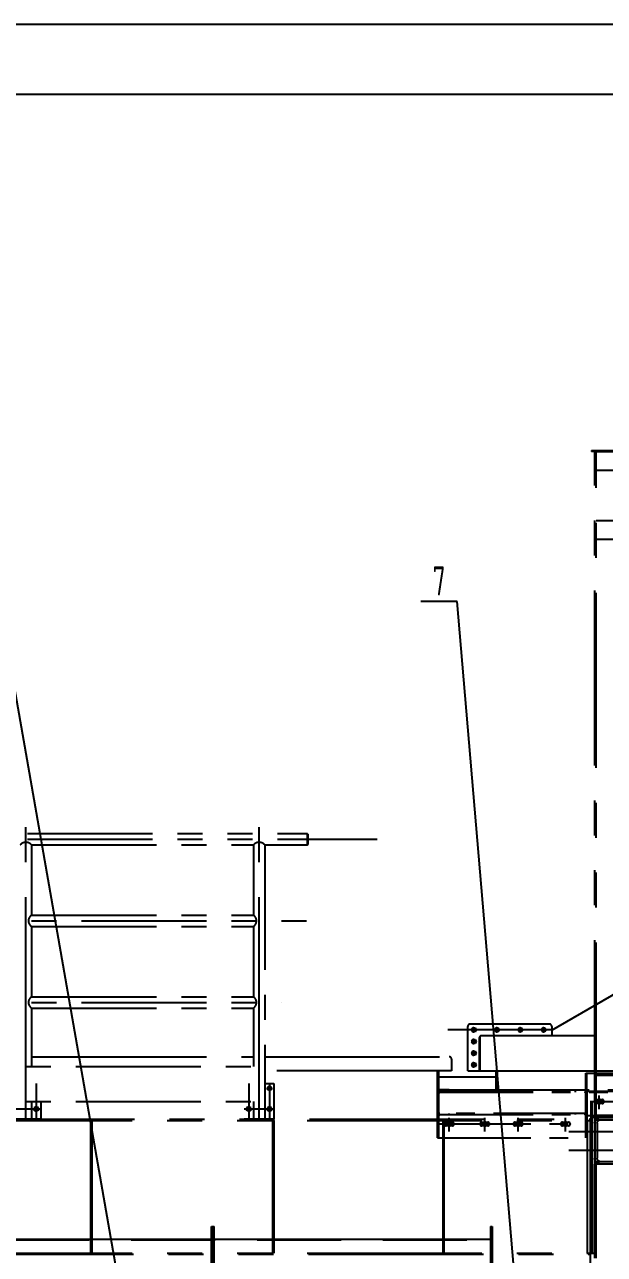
# Model space of a CAD drawing. Header units: millimetres. Extents: x 0 to 25200, y -693 to 17820.
# Drawn here: x 10053 to 12539, y 12545 to 17820 of the extents above; entities that cross this region are included whole.
import ezdxf
from ezdxf.enums import TextEntityAlignment as Align

# ---------------------------------------------------------------- set-up
doc = ezdxf.new("R2010")
doc.units = ezdxf.units.MM
doc.header["$LTSCALE"] = 600
for name, pattern in [('F', [0.75, 0.5, -0.25]), ('G', [2, 1.25, -0.25, 0.25, -0.25]), ('K', [2.5, 1.25, -0.25, 0.25, -0.25, 0.25, -0.25])]:
    doc.linetypes.add(name, pattern=pattern)
for name, color, linetype in [('01', 7, 'Continuous'), ('02', 1, 'Continuous'), ('04', 2, 'F'), ('05', 4, 'G'), ('07', 6, 'K'), ('11', 3, 'Continuous')]:
    doc.layers.add(name, color=color, linetype=linetype)
doc.styles.get("Standard").update_dxf_attribs({"font": 'isocp', "width": 0.707, "bigfont": 'intecad.shx'})

# ---------------------------------------------------------------- blocks, each defined once
blk = doc.blocks.new('DQSWC')
at = {"layer": '07', "color": 6, "linetype": 'K'}
for p, q in [((90361.2, 14904.9), (87135.2, 14904.9)), ((90361.2, 14894.9), (87160.2, 14894.9)), ((90351.2, 14879.9), (90351.2, 14729.9)), ((90361.2, 14904.9), (90361.2, 14428.9)), ((90361.2, 14904.9), (90373.2, 14904.9)), ((90373.2, 14904.9), (90373.2, 14322.9)), ((90472.2, 14844.9), (87108.8, 14844.9)), ((90472.2, 14764.9), (87108.8, 14764.9)), ((87160.2, 14714.9), (90361.2, 14714.9)), ((87237.2, 14704.9), (90361.2, 14704.9)), ((90356.2, 11301.4), (90356.2, 14704.9)), ((90361.2, 11301.4), (90361.2, 14704.9)), ((90373.2, 14322.9), (90361.2, 14322.9))]:
    blk.add_line(p, q, dxfattribs=at)
for centre, radius, start, end in [((90336.2, 14879.9), 25, 0, 90), ((90336.2, 14879.9), 15, 0, 90), ((90336.2, 14729.9), 15, 270, 0), ((90336.2, 14729.9), 25, 270, 0)]:
    blk.add_arc(centre, radius, start, end, dxfattribs=at)
blk = doc.blocks.new('SJSW')
at = {"layer": '07', "color": 6, "linetype": 'K'}
for p, q in [((36804, 36933.9), (41432.2, 36933.9)), ((36804, 36933.9), (36804, 36928.9)), ((36819, 36928.9), (36804, 36928.9)), ((36819, 34082.9), (36819, 36928.9)), ((36819, 36928.9), (41407.2, 36928.9)), ((36824, 34072.9), (36824, 36928.9)), ((36824, 36848.9), (41407.2, 36848.9)), ((36824, 36633.9), (41407.2, 36633.9)), ((36824, 36553.9), (41407.2, 36553.9)), ((36824, 34253.9), (41083.8, 34253.9)), ((36824, 34082.9), (36819, 34082.9)), ((36824, 34082.9), (41088.8, 34082.9)), ((36824, 34072.9), (41083.8, 34072.9))]:
    blk.add_line(p, q, dxfattribs=at)
blk = doc.blocks.new('HS223')
at = {"layer": '07', "color": 6, "linetype": 'K'}
for p, q in [((40254.5, 37193.2), (40254.5, 38335.7)), ((41254.5, 37193.2), (41254.5, 38335.7)), ((42509.5, 37372.9), (43868.4, 38155.1)), ((42509.5, 37373.5), (42063.9, 37373.5)), ((42149.4, 37198.5), (42149.4, 37388.5)), ((42499.5, 37398.5), (42159.4, 37398.5)), ((42163.6, 37373.5), (42186.9, 37373.5)), ((42170.6, 37382.5), (42165.4, 37373.5)), ((42165.4, 37373.5), (42170.6, 37364.5)), ((42175.4, 37382.5), (42170.6, 37382.5)), ((42170.6, 37364.5), (42175.4, 37364.5)), ((42175.4, 37362.7), (42175.4, 37383.9)), ((42175.4, 37382.5), (42180.3, 37382.5)), ((42180.3, 37364.5), (42175.4, 37364.5)), ((42180.3, 37382.5), (42185.5, 37373.5)), ((42185.5, 37373.5), (42180.3, 37364.5)), ((42202.4, 37198.5), (42202.4, 37346.8)), ((42688.2, 37348.5), (42207.4, 37348.5)), ((42263.6, 37373.5), (42286.9, 37373.5)), ((42270.6, 37382.5), (42265.4, 37373.5)), ((42265.4, 37373.5), (42270.6, 37364.5)), ((42275.4, 37382.5), (42270.6, 37382.5)), ((42270.6, 37364.5), (42275.4, 37364.5)), ((42275.4, 37362.7), (42275.4, 37383.9)), ((42275.4, 37382.5), (42280.3, 37382.5)), ((42280.3, 37364.5), (42275.4, 37364.5)), ((42280.3, 37382.5), (42285.5, 37373.5)), ((42285.5, 37373.5), (42280.3, 37364.5)), ((42363.6, 37373.5), (42386.9, 37373.5)), ((42370.6, 37382.5), (42365.4, 37373.5)), ((42365.4, 37373.5), (42370.6, 37364.5)), ((42375.4, 37382.5), (42370.6, 37382.5)), ((42370.6, 37364.5), (42375.4, 37364.5)), ((42375.4, 37362.7), (42375.4, 37383.9)), ((42375.4, 37382.5), (42380.3, 37382.5)), ((42380.3, 37364.5), (42375.4, 37364.5)), ((42380.3, 37382.5), (42385.5, 37373.5)), ((42385.5, 37373.5), (42380.3, 37364.5)), ((42463.6, 37373.5), (42486.9, 37373.5)), ((42470.6, 37382.5), (42465.4, 37373.5)), ((42465.4, 37373.5), (42470.6, 37364.5)), ((42475.4, 37382.5), (42470.6, 37382.5)), ((42470.6, 37364.5), (42475.4, 37364.5)), ((42475.4, 37362.7), (42475.4, 37383.9)), ((42475.4, 37382.5), (42480.3, 37382.5)), ((42480.3, 37364.5), (42475.4, 37364.5)), ((42480.3, 37382.5), (42485.5, 37373.5)), ((42485.5, 37373.5), (42480.3, 37364.5)), ((42509.5, 37388.5), (42509.5, 37348.5)), ((42163.6, 37323.5), (42186.9, 37323.5)), ((42170.6, 37332.5), (42165.4, 37323.5)), ((42165.4, 37323.5), (42170.6, 37314.5)), ((42175.4, 37332.5), (42170.6, 37332.5)), ((42170.6, 37314.5), (42175.4, 37314.5)), ((42175.4, 37312.7), (42175.4, 37333.9)), ((42175.4, 37332.5), (42180.3, 37332.5)), ((42180.3, 37314.5), (42175.4, 37314.5)), ((42180.3, 37332.5), (42185.5, 37323.5)), ((42185.5, 37323.5), (42180.3, 37314.5)), ((42199.4, 37198.5), (42199.4, 37340.5)), ((40278.5, 37257.9), (41230.5, 37257.9)), ((41278.5, 37257.9), (42070.2, 37257.9)), ((42080.2, 37247.9), (42080.2, 37198.5)), ((42163.6, 37273.5), (42186.9, 37273.5)), ((42170.6, 37282.5), (42165.4, 37273.5)), ((42165.4, 37273.5), (42170.6, 37264.5)), ((42175.4, 37282.5), (42170.6, 37282.5)), ((42170.6, 37264.5), (42175.4, 37264.5)), ((42175.4, 37262.7), (42175.4, 37283.9)), ((42175.4, 37282.5), (42180.3, 37282.5)), ((42180.3, 37264.5), (42175.4, 37264.5)), ((42180.3, 37282.5), (42185.5, 37273.5)), ((42185.5, 37273.5), (42180.3, 37264.5)), ((40254.5, 36989.2), (40254.5, 37218.3)), ((42080.2, 37198.5), (41278.5, 37198.5)), ((42149.4, 37198.5), (43554.4, 37198.5)), ((42162.4, 37198.5), (42162.4, 37198.5)), ((42163.6, 37223.5), (42186.9, 37223.5)), ((42170.6, 37232.5), (42165.4, 37223.5)), ((42165.4, 37223.5), (42170.6, 37214.5)), ((42175.4, 37232.5), (42170.6, 37232.5)), ((42170.6, 37214.5), (42175.4, 37214.5)), ((42175.4, 37212.7), (42175.4, 37233.9)), ((42175.4, 37232.5), (42180.3, 37232.5)), ((42180.3, 37214.5), (42175.4, 37214.5)), ((42180.3, 37232.5), (42185.5, 37223.5)), ((42185.5, 37223.5), (42180.3, 37214.5)), ((40299, 37143.2), (40299, 36989.2)), ((42025.1, 37172.5), (42270.1, 37172.5)), ((40318, 37034.2), (40191, 37034.2)), ((40278.5, 37066.3), (40278.5, 36991.3)), ((40308.5, 37034.2), (40289.1, 37034.2)), ((40299, 37044.2), (40290, 37039)), ((40290, 37039), (40290, 37034.2)), ((40290, 37029.4), (40290, 37034.2)), ((40299, 37044.7), (40299, 37023.7)), ((40308, 37039), (40299, 37044.2)), ((40308, 37034.2), (40308, 37039)), ((40308, 37034.2), (40308, 37029.4)), ((40318, 37066.3), (40318, 36991.3)), ((41219.5, 37034.2), (41200.1, 37034.2)), ((41210, 37044.2), (41201, 37039)), ((41201, 37039), (41201, 37034.2)), ((41201, 37029.4), (41201, 37034.2)), ((41210, 37044.7), (41210, 37023.7)), ((41219, 37039), (41210, 37044.2)), ((41219, 37034.2), (41219, 37039)), ((41219, 37034.2), (41219, 37029.4)), ((41308.5, 37034.2), (41289.1, 37034.2)), ((41299, 37044.2), (41290, 37039)), ((41290, 37039), (41290, 37034.2)), ((41290, 37029.4), (41290, 37034.2)), ((41299, 37044.7), (41299, 37023.7)), ((41308, 37039), (41299, 37044.2)), ((41308, 37034.2), (41308, 37039)), ((41308, 37034.2), (41308, 37029.4)), ((42682.2, 37061.3), (42677.2, 37061.3)), ((42677.2, 37061.3), (42677.2, 36995)), ((42682.2, 36995), (42682.2, 37061.3)), ((36960.2, 36985), (42682.2, 36985)), ((36970.2, 36990), (42672.2, 36990)), ((40318, 36991.3), (40191, 36991.3)), ((40233.3, 36991.3), (40275.6, 36991.3)), ((40299, 37024.2), (40290, 37029.4)), ((40308, 37029.4), (40299, 37024.2)), ((40532.2, 36985), (40532.2, 36416)), ((40537.2, 36985), (40537.2, 36416)), ((41210, 37024.2), (41201, 37029.4)), ((41219, 37029.4), (41210, 37024.2)), ((41299, 37024.2), (41290, 37029.4)), ((41308, 37029.4), (41299, 37024.2)), ((41312.2, 36985), (41312.2, 36416)), ((41317.2, 36985), (41317.2, 36416)), ((42042.2, 36985), (42042.2, 36416)), ((42047.2, 36985), (42047.2, 36416)), ((42662.2, 36416), (42662.2, 36985)), ((42676.2, 36416), (42676.2, 36985)), ((42682.2, 37002.2), (42682.2, 36761.8)), ((42682.2, 36416), (42682.2, 37000.7)), ((36960.2, 36416), (42662.2, 36416)), ((36966.2, 36411), (42676.2, 36411)), ((42662.2, 36416), (42682.2, 36416)), ((42676.2, 36346), (42676.2, 36416))]:
    blk.add_line(p, q, dxfattribs=at)
at = {"layer": '07', "color": 6, "linetype": 'K', "ltscale": 0.714286}
for p, q in [((37047.5, 38215.3), (41461.5, 38215.3)), ((37047.5, 38191.3), (41760.4, 38191.3)), ((41461.5, 38167.3), (41461.5, 38215.3)), ((41461.5, 38213.3), (41464.5, 38213.3)), ((41464.5, 38169.3), (41464.5, 38213.3)), ((40278.5, 38167.3), (41230.5, 38167.3)), ((40278.5, 38167.3), (40278.5, 37865.3)), ((41230.5, 38167.3), (41230.5, 37865.3)), ((41278.5, 38167.3), (41278.5, 37216.3)), ((41278.5, 38167.3), (41461.5, 38167.3)), ((41461.5, 38169.3), (41464.5, 38169.3)), ((37278.5, 37841.3), (41459.7, 37841.3)), ((40278.5, 37865.3), (41230.5, 37865.3)), ((40278.5, 37817.3), (41230.5, 37817.3)), ((40278.5, 37817.3), (40278.5, 37515.3)), ((40278.5, 37817.3), (40278.5, 37515.3)), ((41230.5, 37817.3), (41230.5, 37515.3)), ((40278.5, 37515.3), (41230.5, 37515.3)), ((37278.5, 37491.3), (41350.1, 37491.3)), ((40278.5, 37467.3), (41230.5, 37467.3)), ((40278.5, 37467.3), (40278.5, 37216.3)), ((41230.5, 37467.3), (41230.5, 37216.3)), ((37254.5, 37216.3), (41254.5, 37216.3)), ((41254.5, 36989.2), (41254.5, 37218.3)), ((41254.5, 37066.3), (41254.5, 37216.3)), ((41278.5, 37216.3), (41278.5, 37066.3)), ((41210, 37143.2), (41210, 36989.2)), ((41278.5, 37143.2), (41318, 37143.2)), ((41299, 37143.2), (41299, 36989.2)), ((41318, 37143.2), (41318, 37066.3)), ((41299, 37133.2), (41290, 37128)), ((41290, 37128), (41290, 37123.2)), ((41290, 37118.4), (41290, 37123.2)), ((41299, 37113.2), (41290, 37118.4)), ((41308, 37128), (41299, 37133.2)), ((41308, 37118.4), (41299, 37113.2)), ((41308, 37123.2), (41308, 37128)), ((41308, 37123.2), (41308, 37118.4)), ((37254.5, 37066.3), (41254.5, 37066.3)), ((41318, 37034.2), (41191, 37034.2)), ((41230.5, 37066.3), (41230.5, 36991.3)), ((41278.5, 37066.3), (41278.5, 36991.3)), ((41318, 37066.3), (41318, 36991.3)), ((41318, 36991.3), (41191, 36991.3)), ((41233.3, 36991.3), (41275.6, 36991.3))]:
    blk.add_line(p, q, dxfattribs=at)
at = {"layer": '07', "color": 6, "linetype": 'K', "ltscale": 0.533333}
for p, q in [((42020.1, 37121.3), (42020.1, 37198.5)), ((42025.1, 37112.7), (42025.1, 37198.5)), ((42270.1, 37198.5), (42270.1, 37187.2)), ((42275.1, 37198.5), (42275.1, 37187.2)), ((42270.1, 37187.2), (42270.1, 37116.3)), ((42275.1, 37187.2), (42275.1, 37116.3)), ((42655.1, 37187.2), (43898.1, 37187.2)), ((42655.1, 37006.3), (42655.1, 37187.2)), ((42660.1, 37006.3), (42660.1, 37187.2)), ((42020.1, 36910.4), (42020.1, 37134.7)), ((42025.1, 37006.3), (42025.1, 37110)), ((42030.1, 37116.3), (42270.1, 37116.3)), ((42070.1, 37116.3), (42030.1, 37116.3)), ((42030.1, 37111.3), (42660.1, 37111.3)), ((42030.1, 37106.3), (43888.1, 37106.3)), ((42070.1, 37106.3), (42070.1, 37111.3)), ((42270.1, 37116.3), (43888.1, 37116.3)), ((42610.1, 37111.3), (42610.1, 37106.3)), ((42655.1, 37006.3), (42655.1, 37110)), ((42660.1, 37111.3), (43888.1, 37111.3)), ((42660.1, 37111.3), (42660.1, 37006.3)), ((42713.1, 37034.2), (42713.1, 37092.2)), ((42674.1, 37066.3), (43898.1, 37066.3)), ((42700.1, 37074.3), (42726.1, 37074.3)), ((42726.1, 37058.3), (42700.1, 37058.3)), ((42713.1, 37078.6), (42713.1, 37053.6)), ((42660.1, 37015.4), (42020.1, 37015.4)), ((42025.1, 36910.4), (42025.1, 37014.1)), ((42030.1, 37010.4), (42650.1, 37010.4)), ((42057.1, 36977.9), (42083.1, 36977.9)), ((42070.1, 37010.4), (42070.1, 37015.4)), ((42070.1, 36937.8), (42070.1, 36995.8)), ((42070.1, 36982.2), (42070.1, 36957.2)), ((42209.1, 36977.9), (42235.1, 36977.9)), ((42222.1, 36937.8), (42222.1, 36995.8)), ((42222.1, 36982.2), (42222.1, 36957.2)), ((42352.1, 36977.9), (42378.1, 36977.9)), ((42365.1, 36937.8), (42365.1, 36995.8)), ((42365.1, 36982.2), (42365.1, 36957.2)), ((42555.1, 36977.9), (42581.1, 36977.9)), ((42568.1, 36937.8), (42568.1, 36995.8)), ((42568.1, 36982.2), (42568.1, 36957.2)), ((42610.1, 37015.4), (42610.1, 37010.4)), ((42655.1, 36910.4), (42655.1, 37014.1)), ((42660.1, 37006.3), (43898.1, 37006.3)), ((42660.1, 37005.4), (42660.1, 36910.4)), ((42020.1, 36969.9), (42624.9, 36969.9)), ((42083.1, 36961.9), (42057.1, 36961.9)), ((42235.1, 36961.9), (42209.1, 36961.9)), ((42378.1, 36961.9), (42352.1, 36961.9)), ((42581.1, 36961.9), (42555.1, 36961.9)), ((42020.1, 36910.4), (42660.1, 36910.4))]:
    blk.add_line(p, q, dxfattribs=at)
at = {"layer": '07', "color": 6, "linetype": 'K', "ltscale": 0.714286}
blk.add_circle((41299, 37123.2), 4.8, dxfattribs=at)
at = {"layer": '07', "color": 6, "linetype": 'K'}
for centre in [(40299, 37034.2), (41210, 37034.2), (41299, 37034.2)]:
    blk.add_circle(centre, 4.8, dxfattribs=at)
at = {"layer": '07', "color": 6, "linetype": 'K', "ltscale": 0.714286}
for centre, radius, start, end in [((40254.5, 38145.7), 32.3, 41.9789, 138.0211), ((41254.5, 38145.7), 32.3, 41.9789, 138.0211), ((40294.1, 37841.3), 28.7, 123.1749, 236.8251), ((41214.8, 37841.3), 28.7, 303.1749, 56.8251), ((40294.1, 37491.3), 28.7, 123.1749, 236.8251), ((41214.8, 37491.3), 28.7, 303.1749, 56.8251)]:
    blk.add_arc(centre, radius, start, end, dxfattribs=at)
at = {"layer": '07', "color": 6, "linetype": 'K'}
for centre, radius, start, end in [((42159.4, 37388.5), 10, 90, 180), ((42207.4, 37340.5), 8, 90, 180), ((42499.5, 37388.5), 10, 0, 90), ((42070.2, 37247.9), 10, 0, 90), ((40299, 37034.2), 6, 266.5577, 182.6113), ((41210, 37034.2), 6, 266.5577, 182.6113), ((41299, 37034.2), 6, 266.5577, 182.6113), ((42672.2, 36995), 5, 270, 0), ((42672.2, 36995), 10, 270, 0)]:
    blk.add_arc(centre, radius, start, end, dxfattribs=at)
at = {"layer": '07', "color": 6, "linetype": 'K', "ltscale": 0.533333}
for centre, radius, start, end in [((42030.1, 37121.3), 10, 180, 270), ((42030.1, 37101.3), 10, 90, 180), ((42030.1, 37121.3), 5, 180, 270), ((42030.1, 37101.3), 5, 90, 180), ((42650.1, 37101.3), 10, 0, 90), ((42650.1, 37101.3), 5, 0, 90), ((42700.1, 37066.3), 8, 90, 270), ((42726.1, 37066.3), 8, 270, 90), ((42726.1, 37066.3), 8, 270, 90), ((42030.1, 37005.4), 10, 90, 180), ((42030.1, 37005.4), 5, 90, 180), ((42057.1, 36969.9), 8, 90, 270), ((42083.1, 36969.9), 8, 270, 90), ((42083.1, 36969.9), 8, 270, 90), ((42209.1, 36969.9), 8, 90, 270), ((42235.1, 36969.9), 8, 270, 90), ((42235.1, 36969.9), 8, 270, 90), ((42352.1, 36969.9), 8, 90, 270), ((42378.1, 36969.9), 8, 270, 90), ((42378.1, 36969.9), 8, 270, 90), ((42555.1, 36969.9), 8, 90, 270), ((42581.1, 36969.9), 8, 270, 90), ((42581.1, 36969.9), 8, 270, 90), ((42650.1, 37005.4), 10, 0, 90), ((42650.1, 37005.4), 5, 0, 90)]:
    blk.add_arc(centre, radius, start, end, dxfattribs=at)
at = {"layer": '01'}
blk.add_blockref('SJSW', (5875.2, 2925.1), dxfattribs=at)
at = {"layer": '07', "color": 6, "linetype": 'K', "xscale": -1}
blk.add_blockref('DQSWC', (133055.4, 22093.1), dxfattribs=at)
blk = doc.blocks.new('FD45')
at = {"layer": '01', "ltscale": 1.2}
for p, q in [((9951.6, 12277.3), (9951.6, 12857.3)), ((9951.6, 12857.3), (9962.6, 12857.3)), ((9955.6, 12277.3), (9955.6, 12857.3)), ((9958.6, 12277.3), (9958.6, 12857.3)), ((9962.6, 12277.3), (9962.6, 12857.3)), ((11147.6, 12857.3), (11147.6, 12274.3)), ((11147.6, 12857.3), (11154.6, 12857.3)), ((11151.6, 12857.3), (11151.6, 12274.3)), ((11154.6, 12857.3), (11154.6, 12274.3)), ((6366.6, 12804.3), (11147.6, 12804.3))]:
    blk.add_line(p, q, dxfattribs=at)
at = {"layer": '04', "color": 2, "linetype": 'F', "ltscale": 1.2}
blk.add_line((6366.6, 12801.3), (11147.6, 12801.3), dxfattribs=at)
blk = doc.blocks.new('*U968')
at = {"layer": '01'}
blk.add_lwpolyline([(415, 292), (25, 292)], dxfattribs=at)
at = {"layer": '02'}
blk.add_lwpolyline([(420, 297), (0, 297)], dxfattribs=at)

msp = doc.modelspace()

# ---------------------------------------------------------------- linework, layer by layer
at = {"layer": '02', "ltscale": 1.2}
for p, q in [((10529.84, 12009.461), (9943.359, 15346.169)), ((11907.425, 15346.169), (11752.425, 15346.169)), ((12179.734, 12150.674), (11907.425, 15346.169))]:
    msp.add_line(p, q, dxfattribs=at)

# ---------------------------------------------------------------- block references
at = {"layer": '04', "ltscale": 1.2}
msp.add_blockref('HS223', (-30196.262, -23865.486), dxfattribs=at)
at = {"layer": '05', "ltscale": 1.2}
msp.add_blockref('FD45', (902.846, -193.269), dxfattribs=at)
at = {"layer": '07', "xscale": 60, "yscale": 60, "zscale": 60}
msp.add_blockref('*U968', (0, 0), dxfattribs=at)

# ---------------------------------------------------------------- texts
at = {"layer": '11', "ltscale": 1.2, "width": 0.707}
msp.add_text('7', height=125, dxfattribs=at).set_placement((11829.925, 15371.169), align=Align.CENTER)

doc.saveas('drawing.dxf')
